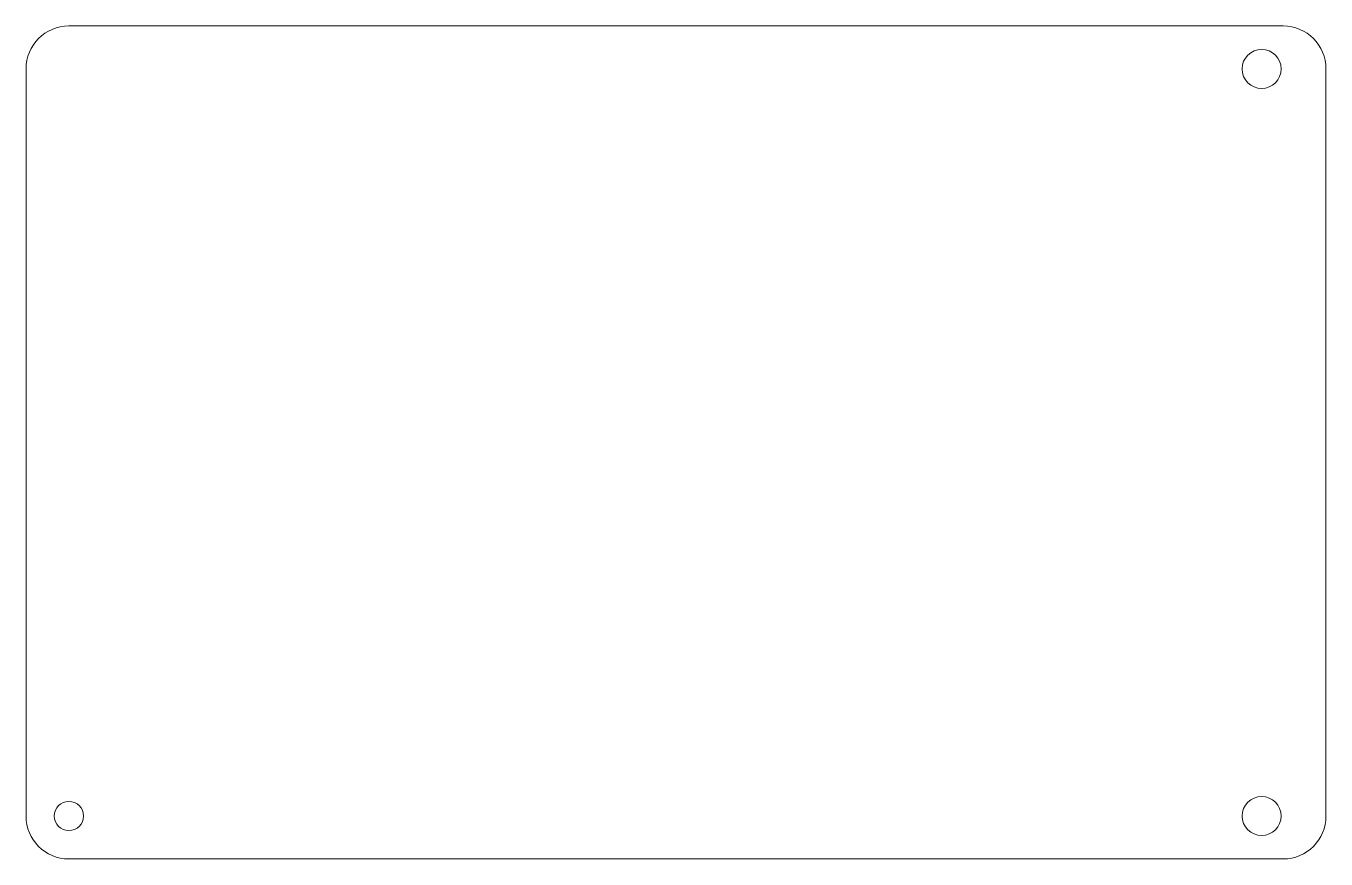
# Model space of a CAD drawing. Header units: millimetres. Extents: x 67 to 221, y 66 to 165.
import ezdxf

# ---------------------------------------------------------------- set-up
doc = ezdxf.new("R2010")
doc.units = ezdxf.units.MM

msp = doc.modelspace()

# ---------------------------------------------------------------- linework, layer by layer
at = {"color": 7, "linetype": 'Continuous', "lineweight": 15}
for p, q in [((216.11, 164.67), (72.35, 164.67)), ((67.27, 159.59), (67.27, 71.2)), ((221.19, 71.2), (221.19, 159.59)), ((72.35, 66.12), (216.11, 66.12))]:
    msp.add_line(p, q, dxfattribs=at)
for centre, radius in [((213.57, 159.59), 2.31), ((72.35, 71.2), 1.73), ((213.57, 71.2), 2.31)]:
    msp.add_circle(centre, radius, dxfattribs=at)
for centre, start, end in [((72.35, 159.59), 90, 180), ((216.11, 159.59), 0, 90), ((72.35, 71.2), 180, 270), ((216.11, 71.2), 270, 0)]:
    msp.add_arc(centre, 5.08, start, end, dxfattribs=at)

doc.saveas('drawing.dxf')
